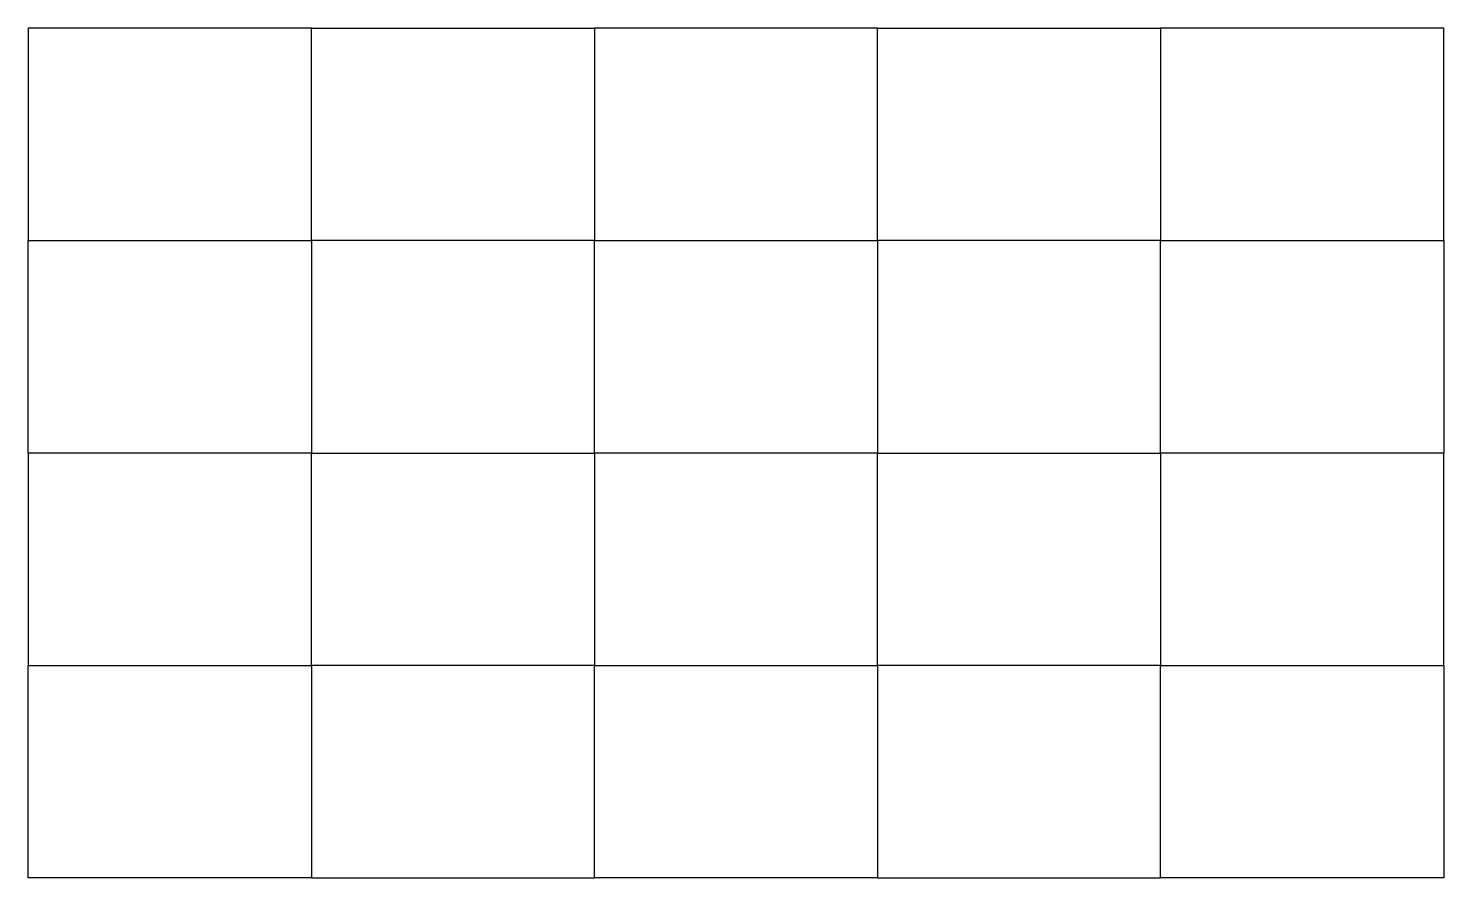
# Model space of a CAD drawing. Header units: millimetres. Extents: x 0 to 1000, y 100 to 700.
import ezdxf

# ---------------------------------------------------------------- set-up
doc = ezdxf.new("R2010")
doc.units = ezdxf.units.MM

msp = doc.modelspace()

# ---------------------------------------------------------------- linework, layer by layer
for p, q in [((0, 700), (0, 550)), ((200, 700), (0, 700)), ((200, 550), (200, 700)), ((200, 700), (400, 700)), ((400, 700), (400, 550)), ((600, 700), (400, 700)), ((600, 550), (600, 700)), ((600, 700), (800, 700)), ((800, 700), (800, 550)), ((1000, 700), (800, 700)), ((1000, 550), (1000, 700)), ((0, 550), (200, 550)), ((0, 400), (0, 550)), ((400, 550), (200, 550)), ((200, 550), (200, 400)), ((400, 550), (600, 550)), ((400, 400), (400, 550)), ((800, 550), (600, 550)), ((600, 550), (600, 400)), ((800, 550), (1000, 550)), ((800, 400), (800, 550)), ((1000, 550), (1000, 400)), ((200, 400), (0, 400)), ((0, 400), (0, 250)), ((200, 400), (400, 400)), ((200, 250), (200, 400)), ((600, 400), (400, 400)), ((400, 400), (400, 250)), ((600, 400), (800, 400)), ((600, 250), (600, 400)), ((1000, 400), (800, 400)), ((800, 400), (800, 250)), ((1000, 250), (1000, 400)), ((0, 100), (0, 250)), ((0, 250), (200, 250)), ((200, 250), (200, 100)), ((400, 250), (200, 250)), ((400, 100), (400, 250)), ((400, 250), (600, 250)), ((800, 250), (600, 250)), ((600, 250), (600, 100)), ((800, 100), (800, 250)), ((800, 250), (1000, 250)), ((1000, 250), (1000, 100)), ((200, 100), (0, 100)), ((200, 100), (400, 100)), ((600, 100), (400, 100)), ((600, 100), (800, 100)), ((1000, 100), (800, 100))]:
    msp.add_line(p, q)

doc.saveas('drawing.dxf')
